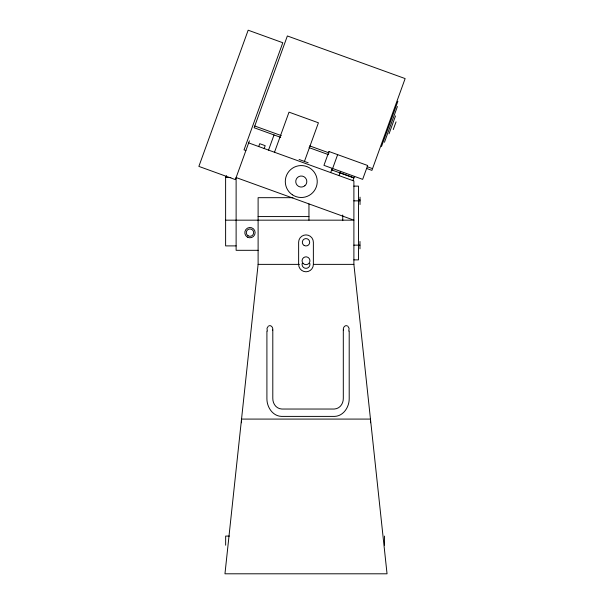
<?xml version="1.0" encoding="UTF-8"?>
<svg xmlns="http://www.w3.org/2000/svg" width="604" height="604" viewBox="0 0 604 604"><rect width="100%" height="100%" fill="white"/><g stroke="black" fill="none" stroke-linecap="round" stroke-linejoin="round"><path stroke-width="0.91" d="M292.948 197.682L258.112 197.682L258.112 264.371L224.96 573.8L387.043 573.8L353.891 264.371L353.891 180.989L248.652 142.906M272.698 330.161C273.302 328.01 271.566 325.005 269.09 325.73M348.802 331.037L349.097 328.289L347.73 326.092M249.407 140.838L235.371 179.614L198.867 166.402L248.161 30.2L282.8 42.733L244.031 149.86L245.896 150.532M258.701 146.546L259.735 143.699L265.194 145.677L264.167 148.516M268.538 150.102L274.027 134.949M274.495 152.261L289.014 112.148L318.421 122.793L304.537 161.155M330.682 172.593L332.223 168.342M332.63 168.493L337.644 154.639M338.995 175.598L340.535 171.355M352.849 180.619L354.389 176.368M381.486 146.576L397.885 101.261M384.469 142.25L397.409 106.493M389.044 133.794L395.514 115.915M393.257 129.566L396.043 121.865M226.53 175.953L225.617 177.546L225.617 245.896L236.119 245.896M226.613 176.021L225.617 177.546L230.864 177.546M268.38 326.092L267.006 328.289L267.3 331.037M353.861 186.123L358.489 186.123L358.489 259.879L353.861 259.879M358.489 199.901L360.029 199.901M353.861 200.853L360.029 200.853M258.112 216.572L308.954 216.572M225.617 220.166L353.891 220.166L236.119 177.546L236.119 250.313L258.112 250.313M353.861 245.148L359.976 245.148M258.112 264.371L299.425 264.371M313.514 264.371L353.891 264.371M229.392 536.08L225.654 536.08L225.654 545.216M347.013 325.73C344.537 325.005 342.8 328.01 343.404 330.161M254.767 126.017L281.328 135.628M309.663 145.889L329.15 152.933M367.224 166.719L372.54 168.637M280.701 137.365L254.141 127.746L287.361 35.961L405.133 78.58L371.913 170.373L366.598 168.448M309.037 147.618L328.523 154.669M331.528 169.679L332.457 170.011M340.211 172.82L354.065 177.833M331.656 169.898L353.823 177.923M299.078 159.479L308.199 162.778M384.454 536.08L384.454 545.216M370.463 422.77L370.463 419.085L241.532 419.085L241.532 422.77M360.029 197.168L360.029 204.537M359.976 241.464L359.976 248.833M349.203 331.135L349.203 398.716C349.278 406.96 343.525 416.088 334.654 416.398L281.449 416.398C272.578 416.088 266.825 406.96 266.908 398.716L266.908 331.135M343.306 329.965L343.306 398.255C343.427 403.48 340.075 408.719 334.276 409.036L281.826 409.036C276.028 408.719 272.676 403.48 272.797 398.255L272.797 329.965M342.747 214.994L342.747 220.641M308.954 203.978L308.954 220.166M309.807 263.397A3.934 3.918 0 0 1 306.002 268.335A3.934 3.918 0 0 1 302.196 263.397M328.961 151.498L323.948 165.353L362.657 179.358L367.677 165.504L328.961 151.498M304.831 185.76L303.616 186.538A5.527 5.527 0 0 1 296.27 183.88A5.527 5.527 0 0 1 298.927 176.534A5.527 5.527 0 0 1 306.273 179.192L306.711 180.566A5.527 5.527 0 0 1 304.831 185.76M313.37 264.416L313.37 242.264A7.369 7.369 0 0 0 306.002 234.903A7.369 7.369 0 0 0 298.633 242.264L298.633 264.416A7.369 7.369 0 0 0 306.002 271.785A7.369 7.369 0 0 0 313.37 264.416M304.159 245.458A3.684 3.684 0 0 0 309.686 242.264A3.684 3.684 0 0 0 304.159 239.078A3.684 3.684 0 0 0 304.159 245.458M303.216 263.518A3.934 3.918 0 0 0 309.807 261.766A3.934 3.918 0 0 0 304.982 256.964A3.934 3.918 0 0 0 303.216 263.518M247.391 237.108A5.157 5.157 0 0 0 255.13 232.638A5.157 5.157 0 0 0 247.391 228.176A5.157 5.157 0 0 0 247.391 237.108M248.131 235.832A3.684 3.684 0 0 0 253.657 232.638A3.684 3.684 0 0 0 248.131 229.452A3.684 3.684 0 0 0 248.131 235.832M292.344 194.775A15.968 15.968 0 0 0 317.198 182.65A15.968 15.968 0 0 0 294.269 167.18A15.968 15.968 0 0 0 292.344 194.775"/></g></svg>
